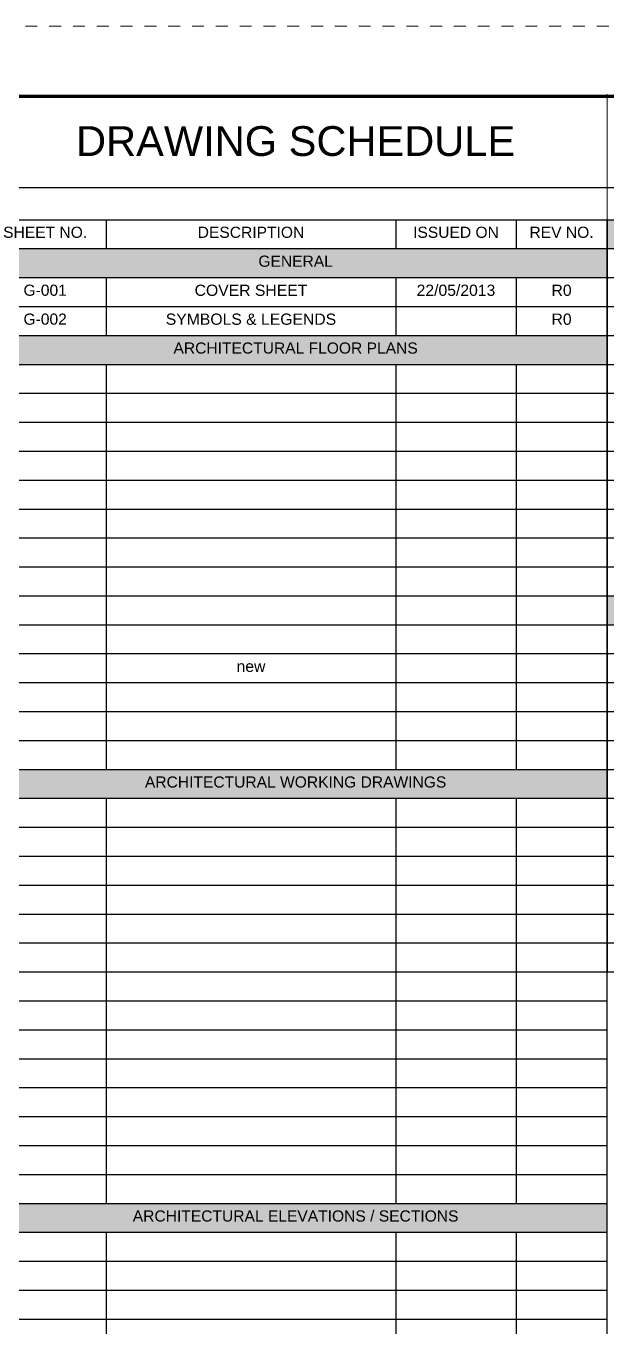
# Paper-space layout 'Symbols A1' of a CAD drawing. Header units: inches. Extents: x 0 to 35.1, y 0 to 23.5.
# Drawn here: x 21.02 to 25.9, y 12.57 to 23.5 of the extents above; entities that cross this region are included whole.
import ezdxf
from ezdxf.enums import TextEntityAlignment as Align

# ---------------------------------------------------------------- set-up
doc = ezdxf.new("R2010")
doc.units = ezdxf.units.IN
doc.linetypes.add('DASHDOT', pattern=[1, 0.5, -0.25, 0, -0.25])
for name, color, linetype, lineweight in [('A-ANNO-SYMB', 152, 'Continuous', 5), ('G-ANNO-TEXT', 3, 'Continuous', 15), ('G-ANNO-TEXT-BOLD', 1, 'Continuous', 15), ('G-ANNO-TTLB', 7, 'Continuous', 50), ('G-PAPR-MEDM', 6, 'Continuous', 30), ('G-PAPR-THCK', 4, 'Continuous', 100)]:
    doc.layers.add(name, color=color, linetype=linetype, lineweight=lineweight)
doc.layers.add('G-ANNO-REFR', color=253, linetype='DASHDOT', lineweight=5, plot=False)
doc.styles.add('LLARGE', font='arial.ttf', dxfattribs={"height": 0.25})
doc.styles.add('NOTES', font='arial.ttf', dxfattribs={"height": 2})
doc.styles.add('SMALL', font='arial.ttf', dxfattribs={"height": 0.09375})
doc.styles.add('SUB-TITLE', font='swisscb.ttf')
doc.styles.add('SUB-TITLE-2', font='swissc.ttf')
doc.styles.add('TITLE', font='swisscb.ttf')

# ---------------------------------------------------------------- blocks, each defined once
blk = doc.blocks.new('*U173')
at = {"layer": 'G-ANNO-REFR'}
blk.add_lwpolyline([(0, 0), (892, 0), (892, 597), (0, 597)], close=True, dxfattribs=at)
at = {"layer": 'G-PAPR-THCK'}
blk.add_lwpolyline([(30, 582), (877, 582), (877, 15), (30, 15)], close=True, dxfattribs=at)
at = {"layer": 'G-ANNO-TEXT'}
for tag, p, height, style in [('GENERAL_NOTES_001', (801.7, 574.93), 2, 'NOTES'), ('GENERAL_NOTES_002', (802, 571.56), 2, 'NOTES'), ('GENERAL_NOTES_003', (802, 568.19), 2, 'NOTES'), ('GENERAL_NOTES_004', (802, 564.82), 2, 'NOTES'), ('GENERAL_NOTES_005', (802, 561.46), 2, 'NOTES'), ('GENERAL_NOTES_006', (802, 558.09), 2, 'NOTES'), ('GENERAL_NOTES_007', (802, 554.75), 2, 'NOTES'), ('GENERAL_NOTES_008', (801.92, 551.38), 2, 'NOTES'), ('GENERAL_NOTES_009', (802, 548.02), 2, 'NOTES'), ('GENERAL_NOTES_010', (802, 544.65), 2, 'NOTES'), ('GENERAL_NOTES_011', (802, 541.28), 2, 'NOTES'), ('GENERAL_NOTES_012', (802, 537.91), 2, 'NOTES'), ('GENERAL_NOTES_013', (802, 534.54), 2, 'NOTES'), ('GENERAL_NOTES_014', (802, 531.17), 2, 'NOTES'), ('GENERAL_NOTES_015', (802, 527.8), 2, 'NOTES'), ('GENERAL_NOTES_016', (802, 524.43), 2, 'NOTES'), ('GENERAL_NOTES_017', (801.88, 521.07), 2, 'NOTES'), ('GENERAL_NOTES_018', (802, 517.7), 2, 'NOTES'), ('GENERAL_NOTES_019', (801.96, 514.33), 2, 'NOTES'), ('GENERAL_NOTES_020', (802, 510.96), 2, 'NOTES'), ('GENERAL_NOTES_021', (801.88, 507.59), 2, 'NOTES'), ('GENERAL_NOTES_022', (802, 504.22), 2, 'NOTES'), ('GENERAL_NOTES_023', (801.89, 500.85), 2, 'NOTES'), ('GENERAL_NOTES_024', (802, 497.49), 2, 'NOTES'), ('GENERAL_NOTES_025', (801.87, 494.12), 2, 'NOTES'), ('GENERAL_NOTES_026', (802, 490.75), 2, 'NOTES'), ('GENERAL_NOTES_027', (802, 487.38), 2, 'NOTES'), ('GENERAL_NOTES_028', (802, 484.01), 2, 'NOTES'), ('GENERAL_NOTES_029', (802, 480.64), 2, 'NOTES'), ('GENERAL_NOTES_030', (801.89, 477.27), 2, 'NOTES'), ('GENERAL_NOTES_031', (802, 473.9), 2, 'NOTES'), ('GENERAL_NOTES_032', (802, 470.53), 2, 'NOTES'), ('GENERAL_NOTES_033', (802, 467.17), 2, 'NOTES'), ('GENERAL_NOTES_034', (801.88, 463.8), 2, 'NOTES'), ('GENERAL_NOTES_035', (802, 460.43), 2, 'NOTES'), ('SHEET_NOTES_001', (801.7, 440.81), 2, 'NOTES'), ('SHEET_NOTES_002', (801.92, 437.44), 2, 'NOTES'), ('SHEET_NOTES_003', (801.88, 434.07), 2, 'NOTES'), ('SHEET_NOTES_004', (801.96, 430.71), 2, 'NOTES'), ('SHEET_NOTES_005', (801.88, 427.34), 2, 'NOTES'), ('SHEET_NOTES_006', (801.89, 423.97), 2, 'NOTES'), ('SHEET_NOTES_007', (801.87, 420.6), 2, 'NOTES'), ('KEY_NOTES_001', (801.7, 324.29), 2, 'NOTES'), ('KEY_NOTES_002', (801.92, 320.92), 2, 'NOTES'), ('STRUCTURAL_CONSULTANT_NAME', (801.89, 168.81), 3, 'SUB-TITLE-2'), ('STRUCTURAL_CONSULTANT_ADDRESS1', (801.89, 164.81), 2, 'SUB-TITLE-2'), ('STRUCTURAL_CONSULTANT_ADDRESS2', (801.89, 161.43), 2, 'SUB-TITLE-2'), ('STRUCTURAL_CONSULTANT_PHONE', (801.89, 158.09), 2, 'SUB-TITLE-2'), ('MEP_CONSULTANT_NAME', (801.89, 147.61), 3, 'SUB-TITLE-2'), ('MEP_CONSULTANT_ADDRESS1', (801.89, 143.59), 2, 'SUB-TITLE-2'), ('MEP_CONSULTANT_ADDRESS2', (801.89, 140.21), 2, 'SUB-TITLE-2'), ('MEP_CONSULTANT_PHONE', (801.89, 136.88), 2, 'SUB-TITLE-2'), ('CLIENTNAME', (801.89, 124.46), 3, 'SUB-TITLE-2'), ('CLIENTADDRESS1', (801.89, 120.39), 2, 'SUB-TITLE-2'), ('CLIENTADDRESS2', (801.89, 117.01), 2, 'SUB-TITLE-2'), ('CLIENTPHONE', (801.89, 113.68), 2, 'SUB-TITLE-2'), ('DRAWING_NO', (820, 71.42), 4, 'SUB-TITLE-2')]:
    blk.add_attdef(tag, p, '', height=height, dxfattribs=dict(at, style=style))
at = {"layer": 'G-ANNO-TEXT', "style": 'SUB-TITLE-2'}
for tag, p in [('REV_NO14', (804.16, 252.81)), ('REV_DATE14', (812.97, 252.81)), ('DRAWN_BY14', (824.4, 252.81)), ('CHECKED_BY14', (837.16, 252.81)), ('REV_NO13', (804.16, 248.81)), ('REV_DATE13', (812.97, 248.81)), ('DRAWN_BY13', (824.4, 248.81)), ('CHECKED_BY13', (837.16, 248.81)), ('REV_NO12', (804.16, 244.81)), ('REV_DATE12', (812.97, 244.81)), ('DRAWN_BY12', (824.4, 244.81)), ('CHECKED_BY12', (837.16, 244.81)), ('REV_NO11', (804.16, 240.81)), ('REV_DATE11', (812.97, 240.81)), ('DRAWN_BY11', (824.4, 240.81)), ('CHECKED_BY11', (837.16, 240.81)), ('REV_NO10', (804.16, 236.81)), ('REV_DATE10', (812.97, 236.81)), ('DRAWN_BY10', (824.4, 236.81)), ('CHECKED_BY10', (837.16, 236.81)), ('REV_NO9', (804.16, 232.81)), ('REV_DATE9', (812.97, 232.81)), ('DRAWN_BY9', (824.4, 232.81)), ('CHECKED_BY9', (837.16, 232.81)), ('REV_NO8', (804.16, 228.81)), ('REV_DATE8', (812.97, 228.81)), ('DRAWN_BY8', (824.4, 228.81)), ('CHECKED_BY8', (837.16, 228.81)), ('REV_NO7', (804.16, 224.81)), ('REV_DATE7', (812.97, 224.81)), ('DRAWN_BY7', (824.4, 224.81)), ('CHECKED_BY7', (837.16, 224.81)), ('REV_NO6', (804.16, 220.81)), ('REV_DATE6', (812.97, 220.81)), ('DRAWN_BY6', (824.4, 220.81)), ('CHECKED_BY6', (837.16, 220.81)), ('REV_NO5', (804.16, 216.81)), ('REV_DATE5', (812.97, 216.81)), ('DRAWN_BY5', (824.4, 216.81)), ('CHECKED_BY5', (837.16, 216.81)), ('REV_NO4', (804.16, 212.81)), ('REV_DATE4', (812.97, 212.81)), ('DRAWN_BY4', (824.4, 212.81)), ('CHECKED_BY4', (837.16, 212.81)), ('REV_NO3', (804.16, 208.81)), ('REV_DATE3', (812.97, 208.81)), ('DRAWN_BY3', (824.4, 208.81)), ('CHECKED_BY3', (837.16, 208.81)), ('REV_NO2', (804.16, 204.81)), ('REV_DATE2', (812.97, 204.81)), ('DRAWN_BY2', (824.4, 204.81)), ('CHECKED_BY2', (837.16, 204.81)), ('REV_NO1', (804.16, 200.81)), ('REV_DATE1', (812.97, 200.81)), ('DRAWN_BY1', (824.4, 200.81)), ('CHECKED_BY1', (837.16, 200.81)), ('REV_NO0', (804.16, 196.81)), ('REV_DATE0', (812.97, 196.81)), ('DRAWN_BY0', (824.4, 196.81)), ('CHECKED_BY0', (837.16, 196.81))]:
    blk.add_attdef(tag, text='', height=1.6, dxfattribs=at).set_placement(p, align=Align.MIDDLE)
for tag, p in [('REV_DESCRIPTION14', (845.14, 252.81)), ('REV_DESCRIPTION13', (845.14, 248.81)), ('REV_DESCRIPTION12', (845.14, 244.81)), ('REV_DESCRIPTION11', (845.14, 240.81)), ('REV_DESCRIPTION10', (845.14, 236.81)), ('REV_DESCRIPTION9', (845.14, 232.81)), ('REV_DESCRIPTION8', (845.14, 228.81)), ('REV_DESCRIPTION7', (845.14, 224.81)), ('REV_DESCRIPTION6', (845.14, 220.81)), ('REV_DESCRIPTION5', (845.14, 216.81)), ('REV_DESCRIPTION4', (845.14, 212.81)), ('REV_DESCRIPTION3', (845.14, 208.81)), ('REV_DESCRIPTION2', (845.14, 204.81)), ('REV_DESCRIPTION1', (845.14, 200.81)), ('REV_DESCRIPTION0', (845.14, 196.81))]:
    blk.add_attdef(tag, text='', height=1.6, dxfattribs=at).set_placement(p, align=Align.MIDDLE_LEFT)
for tag, p in [('PROJECT_NAME1', (820, 110.73)), ('PROJECT_NAME2', (820, 106.73)), ('PROJECT_CODE', (820, 102)), ('RELEASE', (820, 97.57)), ('STAGE', (820, 93.06)), ('DRAWING_TITLE', (820, 88.56))]:
    blk.add_attdef(tag, text='', height=2.4, dxfattribs=at).set_placement(p, align=Align.TOP_LEFT)
at = {"layer": 'G-ANNO-TEXT'}
for tag, height, style, p in [('CURRENT_REV', 4, 'TITLE', (868, 71.42)), ('DRAWN_BY', 2.4, 'SUB-TITLE-2', (810, 62.5)), ('CHECKED_BY', 2.4, 'SUB-TITLE-2', (829, 62.5)), ('SCALE', 2.4, 'SUB-TITLE-2', (849, 62.5)), ('ISSUE_DATE', 2.4, 'SUB-TITLE-2', (868, 62.5))]:
    blk.add_attdef(tag, text='', height=height, dxfattribs=dict(at, style=style)).set_placement(p, align=Align.CENTER)
at = {"layer": 'G-ANNO-TEXT', "style": 'SUB-TITLE'}
blk.add_attdef('FILE_NAME', text='', height=1.6, rotation=90, dxfattribs=at).set_placement((878, 25.93), align=Align.TOP_LEFT)
blk = doc.blocks.new('*T153')
at = {"layer": 'G-PAPR-MEDM', "color": 0, "linetype": 'ByBlock', "lineweight": -2, "transparency": 16777216}
for p, q in [((0, 0), (5.231, 0)), ((0, 0), (0, -0.243)), ((1.024, 0), (1.024, -0.243)), ((3.457, 0), (3.457, -0.243)), ((4.469, 0), (4.469, -0.243)), ((5.231, 0), (5.231, -13.376)), ((0, -0.486), (5.231, -0.486)), ((0, -0.486), (0, -0.973)), ((1.024, -0.486), (1.024, -0.973)), ((3.457, -0.486), (3.457, -0.973)), ((4.469, -0.486), (4.469, -0.973)), ((0, -0.73), (5.231, -0.73)), ((0, -1.216), (5.231, -1.216)), ((0, -1.216), (0, -4.621)), ((1.024, -1.216), (1.024, -4.621)), ((3.457, -1.216), (3.457, -4.621)), ((4.469, -1.216), (4.469, -4.621)), ((0, -1.459), (5.231, -1.459)), ((0, -1.702), (5.231, -1.702)), ((0, -1.946), (5.231, -1.946)), ((0, -2.189), (5.231, -2.189)), ((0, -2.432), (5.231, -2.432)), ((0, -2.675), (5.231, -2.675)), ((0, -2.918), (5.231, -2.918)), ((0, -3.162), (5.231, -3.162)), ((0, -3.405), (5.231, -3.405)), ((0, -3.648), (5.231, -3.648)), ((0, -3.891), (5.231, -3.891)), ((0, -4.134), (5.231, -4.134)), ((0, -4.378), (5.231, -4.378)), ((0, -4.864), (5.231, -4.864)), ((0, -4.864), (0, -8.269)), ((1.024, -4.864), (1.024, -8.269)), ((3.457, -4.864), (3.457, -8.269)), ((4.469, -4.864), (4.469, -8.269)), ((0, -5.107), (5.231, -5.107)), ((0, -5.35), (5.231, -5.35)), ((0, -5.594), (5.231, -5.594)), ((0, -5.837), (5.231, -5.837)), ((0, -6.08), (5.231, -6.08)), ((0, -6.323), (5.231, -6.323)), ((0, -6.566), (5.231, -6.566)), ((0, -6.81), (5.231, -6.81)), ((0, -7.053), (5.231, -7.053)), ((0, -7.296), (5.231, -7.296)), ((0, -7.539), (5.231, -7.539)), ((0, -7.782), (5.231, -7.782)), ((0, -8.026), (5.231, -8.026)), ((0, -8.512), (5.231, -8.512)), ((0, -8.512), (0, -11.187)), ((1.024, -8.512), (1.024, -11.187)), ((3.457, -8.512), (3.457, -11.187)), ((4.469, -8.512), (4.469, -11.187)), ((0, -8.755), (5.231, -8.755)), ((0, -8.998), (5.231, -8.998)), ((0, -9.242), (5.231, -9.242)), ((0, -9.485), (5.231, -9.485)), ((0, -9.728), (5.231, -9.728)), ((0, -9.971), (5.231, -9.971)), ((0, -10.214), (5.231, -10.214)), ((0, -10.458), (5.231, -10.458)), ((0, -10.701), (5.231, -10.701)), ((0, -10.944), (5.231, -10.944)), ((0, -11.43), (5.231, -11.43)), ((0, -11.43), (0, -13.376)), ((1.024, -11.43), (1.024, -13.376)), ((3.457, -11.43), (3.457, -13.376)), ((4.469, -11.43), (4.469, -13.376)), ((0, -11.674), (5.231, -11.674)), ((0, -11.917), (5.231, -11.917)), ((0, -12.16), (5.231, -12.16)), ((0, -12.403), (5.231, -12.403)), ((0, -12.646), (5.231, -12.646)), ((0, -12.89), (5.231, -12.89)), ((0, -13.133), (5.231, -13.133)), ((0, -13.376), (5.231, -13.376))]:
    blk.add_line(p, q, dxfattribs=at)
at = {"layer": 'G-PAPR-MEDM', "color": 7, "linetype": 'ByBlock', "lineweight": -2, "transparency": 16777216}
for p, q in [((0, -0.243), (5.231, -0.243)), ((0, -0.243), (0, -0.486)), ((0, -0.973), (5.231, -0.973)), ((0, -0.973), (0, -1.216)), ((0, -4.621), (5.231, -4.621)), ((0, -4.621), (0, -4.864)), ((0, -8.269), (5.231, -8.269)), ((0, -8.269), (0, -8.512)), ((0, -11.187), (5.231, -11.187)), ((0, -11.187), (0, -11.43))]:
    blk.add_line(p, q, dxfattribs=at)
at = {"layer": 'G-PAPR-MEDM', "color": 9, "transparency": 16777216}
for points in [[(0, -0.243), (0, -0.486), (5.231, -0.243), (5.231, -0.486)], [(0, -0.973), (0, -1.216), (5.231, -0.973), (5.231, -1.216)], [(0, -4.621), (0, -4.864), (5.231, -4.621), (5.231, -4.864)], [(0, -8.269), (0, -8.512), (5.231, -8.269), (5.231, -8.512)], [(0, -11.187), (0, -11.43), (5.231, -11.187), (5.231, -11.43)]]:
    blk.add_solid(points, dxfattribs=at)
at = {"layer": 'G-PAPR-MEDM', "color": 7, "transparency": 16777216, "attachment_point": 2, "style": 'SMALL'}
for s, insert, char_height, width in [('{\\fArial|b0|i0|c0;SHEET NO.', (0.512, -0.059), 0.09375, 0.90608), ('{\\fArial|b0|i0|c0;DESCRIPTION', (2.241, -0.059), 0.09375, 2.3148), ('{\\fArial|b0|i0|c0;ISSUED ON', (3.963, -0.059), 0.09375, 0.89362), ('{\\fArial|b0|i0|c0;REV NO.', (4.85, -0.059), 0.09375, 0.64409), ('{\\fArial|b0|i0|c0;GENERAL', (2.616, -0.302), 0.09375, 5.1132), ('{\\fArial|b0|i0|c0;G-001', (0.512, -0.546), 0.09375, 0.90608), ('{\\fArial|b0|i0|c0;COVER SHEET', (2.241, -0.546), 0.09456, 2.3148), ('{\\fArial|b0|i0|c0;22/05/2013', (3.963, -0.546), 0.09456, 0.89362), ('{\\fArial|b0|i0|c0;R0', (4.85, -0.546), 0.09456, 0.64409), ('{\\fArial|b0|i0|c0;G-002', (0.512, -0.789), 0.09375, 0.90608), ('{\\fArial|b0|i0|c0;SYMBOLS & LEGENDS', (2.241, -0.789), 0.09456, 2.3148), ('{\\fArial|b0|i0|c0;', (3.963, -0.789), 0.09456, 0.89362), ('{\\fArial|b0|i0|c0;R0', (4.85, -0.789), 0.09456, 0.64409), ('{\\fArial|b0|i0|c0;ARCHITECTURAL FLOOR PLANS', (2.616, -1.032), 0.09375, 5.1132), ('{\\fArial|b0|i0|c0;', (0.512, -1.275), 0.09375, 0.90608), ('{\\fArial|b0|i0|c0;', (2.241, -1.275), 0.09456, 2.3148), ('{\\fArial|b0|i0|c0;', (3.963, -1.275), 0.09456, 0.89362), ('{\\fArial|b0|i0|c0;', (4.85, -1.275), 0.09456, 0.64409), ('{\\fArial|b0|i0|c0;', (0.512, -1.518), 0.09375, 0.90608), ('{\\fArial|b0|i0|c0;', (2.241, -1.518), 0.09456, 2.3148), ('{\\fArial|b0|i0|c0;', (3.963, -1.518), 0.09456, 0.89362), ('{\\fArial|b0|i0|c0;', (4.85, -1.518), 0.09456, 0.64409), ('{\\fArial|b0|i0|c0;', (0.512, -1.762), 0.09375, 0.90608), ('{\\fArial|b0|i0|c0;', (2.241, -1.762), 0.09456, 2.3148), ('{\\fArial|b0|i0|c0;', (3.963, -1.762), 0.09456, 0.89362), ('{\\fArial|b0|i0|c0;', (4.85, -1.762), 0.09456, 0.64409), ('{\\fArial|b0|i0|c0;', (0.512, -2.005), 0.09375, 0.90608), ('{\\fArial|b0|i0|c0;', (2.241, -2.005), 0.09456, 2.3148), ('{\\fArial|b0|i0|c0;', (3.963, -2.005), 0.09456, 0.89362), ('{\\fArial|b0|i0|c0;', (4.85, -2.005), 0.09456, 0.64409), ('{\\fArial|b0|i0|c0;', (0.512, -2.248), 0.09375, 0.90608), ('{\\fArial|b0|i0|c0;', (2.241, -2.248), 0.09456, 2.3148), ('{\\fArial|b0|i0|c0;', (3.963, -2.248), 0.09456, 0.89362), ('{\\fArial|b0|i0|c0;', (4.85, -2.248), 0.09456, 0.64409), ('{\\fArial|b0|i0|c0;', (0.512, -2.491), 0.09375, 0.90608), ('{\\fArial|b0|i0|c0;', (2.241, -2.491), 0.09456, 2.3148), ('{\\fArial|b0|i0|c0;', (3.963, -2.491), 0.09456, 0.89362), ('{\\fArial|b0|i0|c0;', (4.85, -2.491), 0.09456, 0.64409), ('{\\fArial|b0|i0|c0;', (0.512, -2.734), 0.09375, 0.90608), ('{\\fArial|b0|i0|c0;', (2.241, -2.734), 0.09456, 2.3148), ('{\\fArial|b0|i0|c0;', (3.963, -2.734), 0.09456, 0.89362), ('{\\fArial|b0|i0|c0;', (4.85, -2.734), 0.09456, 0.64409), ('{\\fArial|b0|i0|c0;', (0.512, -2.978), 0.09375, 0.90608), ('{\\fArial|b0|i0|c0;', (2.241, -2.978), 0.09456, 2.3148), ('{\\fArial|b0|i0|c0;', (3.963, -2.978), 0.09456, 0.89362), ('{\\fArial|b0|i0|c0;', (4.85, -2.978), 0.09456, 0.64409), ('{\\fArial|b0|i0|c0;', (0.512, -3.221), 0.09375, 0.90608), ('{\\fArial|b0|i0|c0;', (2.241, -3.221), 0.09456, 2.3148), ('{\\fArial|b0|i0|c0;', (3.963, -3.221), 0.09456, 0.89362), ('{\\fArial|b0|i0|c0;', (4.85, -3.221), 0.09456, 0.64409), ('{\\fArial|b0|i0|c0;', (0.512, -3.464), 0.09375, 0.90608), ('{\\fArial|b0|i0|c0;', (2.241, -3.464), 0.09456, 2.3148), ('{\\fArial|b0|i0|c0;', (3.963, -3.464), 0.09456, 0.89362), ('{\\fArial|b0|i0|c0;', (4.85, -3.464), 0.09456, 0.64409), ('{\\fArial|b0|i0|c0;', (0.512, -3.707), 0.09375, 0.90608), ('{\\fArial|b0|i0|c0;', (3.963, -3.707), 0.09456, 0.89362), ('{\\fArial|b0|i0|c0;', (4.85, -3.707), 0.09456, 0.64409), ('{\\fArial|b0|i0|c0;new', (2.241, -3.707), 0.09456, 2.3148), ('{\\fArial|b0|i0|c0;', (0.512, -3.95), 0.09375, 0.90608), ('{\\fArial|b0|i0|c0;', (2.241, -3.95), 0.09456, 2.3148), ('{\\fArial|b0|i0|c0;', (3.963, -3.95), 0.09456, 0.89362), ('{\\fArial|b0|i0|c0;', (4.85, -3.95), 0.09456, 0.64409), ('{\\fArial|b0|i0|c0;', (0.512, -4.194), 0.09375, 0.90608), ('{\\fArial|b0|i0|c0;', (2.241, -4.194), 0.09456, 2.3148), ('{\\fArial|b0|i0|c0;', (3.963, -4.194), 0.09456, 0.89362), ('{\\fArial|b0|i0|c0;', (4.85, -4.194), 0.09456, 0.64409), ('{\\fArial|b0|i0|c0;', (0.512, -4.437), 0.09375, 0.90608), ('{\\fArial|b0|i0|c0;', (2.241, -4.437), 0.09375, 2.3148), ('{\\fArial|b0|i0|c0;', (3.963, -4.437), 0.09375, 0.89362), ('{\\fArial|b0|i0|c0;', (4.85, -4.437), 0.09375, 0.64409), ('{\\fArial|b0|i0|c0;ARCHITECTURAL WORKING DRAWINGS', (2.616, -4.68), 0.09375, 5.1132), ('{\\fArial|b0|i0|c0;', (0.512, -4.923), 0.09375, 0.90608), ('{\\fArial|b0|i0|c0;', (2.241, -4.923), 0.09456, 2.3148), ('{\\fArial|b0|i0|c0;', (3.963, -4.923), 0.09456, 0.89362), ('{\\fArial|b0|i0|c0;', (4.85, -4.923), 0.09456, 0.64409), ('{\\fArial|b0|i0|c0;', (0.512, -5.166), 0.09375, 0.90608), ('{\\fArial|b0|i0|c0;', (2.241, -5.166), 0.09456, 2.3148), ('{\\fArial|b0|i0|c0;', (3.963, -5.166), 0.09456, 0.89362), ('{\\fArial|b0|i0|c0;', (4.85, -5.166), 0.09456, 0.64409), ('{\\fArial|b0|i0|c0;', (0.512, -5.41), 0.09375, 0.90608), ('{\\fArial|b0|i0|c0;', (2.241, -5.41), 0.09456, 2.3148), ('{\\fArial|b0|i0|c0;', (3.963, -5.41), 0.09456, 0.89362), ('{\\fArial|b0|i0|c0;', (4.85, -5.41), 0.09456, 0.64409), ('{\\fArial|b0|i0|c0;', (0.512, -5.653), 0.09375, 0.90608), ('{\\fArial|b0|i0|c0;', (2.241, -5.653), 0.09456, 2.3148), ('{\\fArial|b0|i0|c0;', (3.963, -5.653), 0.09456, 0.89362), ('{\\fArial|b0|i0|c0;', (4.85, -5.653), 0.09456, 0.64409), ('{\\fArial|b0|i0|c0;', (0.512, -5.896), 0.09375, 0.90608), ('{\\fArial|b0|i0|c0;', (2.241, -5.896), 0.09456, 2.3148), ('{\\fArial|b0|i0|c0;', (3.963, -5.896), 0.09456, 0.89362), ('{\\fArial|b0|i0|c0;', (4.85, -5.896), 0.09456, 0.64409), ('{\\fArial|b0|i0|c0;', (0.512, -6.139), 0.09375, 0.90608), ('{\\fArial|b0|i0|c0;', (2.241, -6.139), 0.09456, 2.3148), ('{\\fArial|b0|i0|c0;', (3.963, -6.139), 0.09456, 0.89362), ('{\\fArial|b0|i0|c0;', (4.85, -6.139), 0.09456, 0.64409), ('{\\fArial|b0|i0|c0;', (0.512, -6.382), 0.09375, 0.90608), ('{\\fArial|b0|i0|c0;', (2.241, -6.382), 0.09456, 2.3148), ('{\\fArial|b0|i0|c0;', (3.963, -6.382), 0.09456, 0.89362), ('{\\fArial|b0|i0|c0;', (4.85, -6.382), 0.09456, 0.64409), ('{\\fArial|b0|i0|c0;', (0.512, -6.626), 0.09375, 0.90608), ('{\\fArial|b0|i0|c0;', (2.241, -6.626), 0.09456, 2.3148), ('{\\fArial|b0|i0|c0;', (3.963, -6.626), 0.09456, 0.89362), ('{\\fArial|b0|i0|c0;', (4.85, -6.626), 0.09456, 0.64409), ('{\\fArial|b0|i0|c0;', (0.512, -6.869), 0.09375, 0.90608), ('{\\fArial|b0|i0|c0;', (2.241, -6.869), 0.09456, 2.3148), ('{\\fArial|b0|i0|c0;', (3.963, -6.869), 0.09456, 0.89362), ('{\\fArial|b0|i0|c0;', (4.85, -6.869), 0.09456, 0.64409), ('{\\fArial|b0|i0|c0;', (0.512, -7.112), 0.09375, 0.90608), ('{\\fArial|b0|i0|c0;', (2.241, -7.112), 0.09456, 2.3148), ('{\\fArial|b0|i0|c0;', (3.963, -7.112), 0.09456, 0.89362), ('{\\fArial|b0|i0|c0;', (4.85, -7.112), 0.09456, 0.64409), ('{\\fArial|b0|i0|c0;', (0.512, -7.355), 0.09375, 0.90608), ('{\\fArial|b0|i0|c0;', (2.241, -7.355), 0.09456, 2.3148), ('{\\fArial|b0|i0|c0;', (3.963, -7.355), 0.09456, 0.89362), ('{\\fArial|b0|i0|c0;', (4.85, -7.355), 0.09456, 0.64409), ('{\\fArial|b0|i0|c0;', (0.512, -7.598), 0.09375, 0.90608), ('{\\fArial|b0|i0|c0;', (2.241, -7.598), 0.09456, 2.3148), ('{\\fArial|b0|i0|c0;', (3.963, -7.598), 0.09456, 0.89362), ('{\\fArial|b0|i0|c0;', (4.85, -7.598), 0.09456, 0.64409), ('{\\fArial|b0|i0|c0;', (0.512, -7.842), 0.09375, 0.90608), ('{\\fArial|b0|i0|c0;', (2.241, -7.842), 0.09456, 2.3148), ('{\\fArial|b0|i0|c0;', (3.963, -7.842), 0.09456, 0.89362), ('{\\fArial|b0|i0|c0;', (4.85, -7.842), 0.09456, 0.64409), ('{\\fArial|b0|i0|c0;', (0.512, -8.085), 0.09375, 0.90608), ('{\\fArial|b0|i0|c0;', (2.241, -8.085), 0.09375, 2.3148), ('{\\fArial|b0|i0|c0;', (3.963, -8.085), 0.09375, 0.89362), ('{\\fArial|b0|i0|c0;', (4.85, -8.085), 0.09375, 0.64409), ('{\\fArial|b0|i0|c0;ARCHITECTURAL ELEVATIONS / SECTIONS', (2.616, -8.328), 0.09375, 5.1132), ('{\\fArial|b0|i0|c0;', (0.512, -8.571), 0.09375, 0.90608), ('{\\fArial|b0|i0|c0;', (2.241, -8.571), 0.09456, 2.3148), ('{\\fArial|b0|i0|c0;', (3.963, -8.571), 0.09456, 0.89362), ('{\\fArial|b0|i0|c0;', (4.85, -8.571), 0.09456, 0.64409), ('{\\fArial|b0|i0|c0;', (0.512, -8.814), 0.09375, 0.90608), ('{\\fArial|b0|i0|c0;', (2.241, -8.814), 0.09456, 2.3148), ('{\\fArial|b0|i0|c0;', (3.963, -8.814), 0.09456, 0.89362), ('{\\fArial|b0|i0|c0;', (4.85, -8.814), 0.09456, 0.64409), ('{\\fArial|b0|i0|c0;', (0.512, -9.058), 0.09375, 0.90608), ('{\\fArial|b0|i0|c0;', (2.241, -9.058), 0.09456, 2.3148), ('{\\fArial|b0|i0|c0;', (3.963, -9.058), 0.09456, 0.89362), ('{\\fArial|b0|i0|c0;', (4.85, -9.058), 0.09456, 0.64409), ('{\\fArial|b0|i0|c0;', (0.512, -9.301), 0.09375, 0.90608), ('{\\fArial|b0|i0|c0;', (2.241, -9.301), 0.09456, 2.3148), ('{\\fArial|b0|i0|c0;', (3.963, -9.301), 0.09456, 0.89362), ('{\\fArial|b0|i0|c0;', (4.85, -9.301), 0.09456, 0.64409), ('{\\fArial|b0|i0|c0;', (0.512, -9.544), 0.09375, 0.90608), ('{\\fArial|b0|i0|c0;', (2.241, -9.544), 0.09456, 2.3148), ('{\\fArial|b0|i0|c0;', (3.963, -9.544), 0.09456, 0.89362), ('{\\fArial|b0|i0|c0;', (4.85, -9.544), 0.09456, 0.64409), ('{\\fArial|b0|i0|c0;', (0.512, -9.787), 0.09375, 0.90608), ('{\\fArial|b0|i0|c0;', (2.241, -9.787), 0.09456, 2.3148), ('{\\fArial|b0|i0|c0;', (3.963, -9.787), 0.09456, 0.89362), ('{\\fArial|b0|i0|c0;', (4.85, -9.787), 0.09456, 0.64409), ('{\\fArial|b0|i0|c0;', (0.512, -10.03), 0.09375, 0.90608), ('{\\fArial|b0|i0|c0;', (2.241, -10.03), 0.09456, 2.3148), ('{\\fArial|b0|i0|c0;', (3.963, -10.03), 0.09456, 0.89362), ('{\\fArial|b0|i0|c0;', (4.85, -10.03), 0.09456, 0.64409), ('{\\fArial|b0|i0|c0;', (0.512, -10.274), 0.09375, 0.90608), ('{\\fArial|b0|i0|c0;', (2.241, -10.274), 0.09456, 2.3148), ('{\\fArial|b0|i0|c0;', (3.963, -10.274), 0.09456, 0.89362), ('{\\fArial|b0|i0|c0;', (4.85, -10.274), 0.09456, 0.64409), ('{\\fArial|b0|i0|c0;', (0.512, -10.517), 0.09375, 0.90608), ('{\\fArial|b0|i0|c0;', (2.241, -10.517), 0.09456, 2.3148), ('{\\fArial|b0|i0|c0;', (3.963, -10.517), 0.09456, 0.89362), ('{\\fArial|b0|i0|c0;', (4.85, -10.517), 0.09456, 0.64409), ('{\\fArial|b0|i0|c0;', (0.512, -10.76), 0.09375, 0.90608), ('{\\fArial|b0|i0|c0;', (2.241, -10.76), 0.09456, 2.3148), ('{\\fArial|b0|i0|c0;', (3.963, -10.76), 0.09456, 0.89362), ('{\\fArial|b0|i0|c0;', (4.85, -10.76), 0.09456, 0.64409), ('{\\fArial|b0|i0|c0;', (0.512, -11.003), 0.09375, 0.90608), ('{\\fArial|b0|i0|c0;', (2.241, -11.003), 0.09375, 2.3148), ('{\\fArial|b0|i0|c0;', (3.963, -11.003), 0.09375, 0.89362), ('{\\fArial|b0|i0|c0;', (4.85, -11.003), 0.09375, 0.64409), ('{\\fArial|b0|i0|c0;ARCHITECTURAL DETAILS', (2.616, -11.246), 0.09375, 5.1132), ('{\\fArial|b0|i0|c0;', (0.512, -11.49), 0.09375, 0.90608), ('{\\fArial|b0|i0|c0;', (2.241, -11.49), 0.09456, 2.3148), ('{\\fArial|b0|i0|c0;', (3.963, -11.49), 0.09456, 0.89362), ('{\\fArial|b0|i0|c0;', (4.85, -11.49), 0.09456, 0.64409), ('{\\fArial|b0|i0|c0;', (0.512, -11.733), 0.09375, 0.90608), ('{\\fArial|b0|i0|c0;', (2.241, -11.733), 0.09456, 2.3148), ('{\\fArial|b0|i0|c0;', (3.963, -11.733), 0.09456, 0.89362), ('{\\fArial|b0|i0|c0;', (4.85, -11.733), 0.09456, 0.64409), ('{\\fArial|b0|i0|c0;', (0.512, -11.976), 0.09375, 0.90608), ('{\\fArial|b0|i0|c0;', (2.241, -11.976), 0.09456, 2.3148), ('{\\fArial|b0|i0|c0;', (3.963, -11.976), 0.09456, 0.89362), ('{\\fArial|b0|i0|c0;', (4.85, -11.976), 0.09456, 0.64409), ('{\\fArial|b0|i0|c0;', (0.512, -12.219), 0.09375, 0.90608), ('{\\fArial|b0|i0|c0;', (2.241, -12.219), 0.09456, 2.3148), ('{\\fArial|b0|i0|c0;', (3.963, -12.219), 0.09456, 0.89362), ('{\\fArial|b0|i0|c0;', (4.85, -12.219), 0.09456, 0.64409), ('{\\fArial|b0|i0|c0;', (0.512, -12.462), 0.09375, 0.90608), ('{\\fArial|b0|i0|c0;', (2.241, -12.462), 0.09456, 2.3148), ('{\\fArial|b0|i0|c0;', (3.963, -12.462), 0.09456, 0.89362), ('{\\fArial|b0|i0|c0;', (4.85, -12.462), 0.09456, 0.64409), ('{\\fArial|b0|i0|c0;', (0.512, -12.706), 0.09375, 0.90608), ('{\\fArial|b0|i0|c0;', (2.241, -12.706), 0.09456, 2.3148), ('{\\fArial|b0|i0|c0;', (3.963, -12.706), 0.09456, 0.89362), ('{\\fArial|b0|i0|c0;', (4.85, -12.706), 0.09456, 0.64409), ('{\\fArial|b0|i0|c0;', (0.512, -12.949), 0.09375, 0.90608), ('{\\fArial|b0|i0|c0;', (2.241, -12.949), 0.09456, 2.3148), ('{\\fArial|b0|i0|c0;', (3.963, -12.949), 0.09456, 0.89362), ('{\\fArial|b0|i0|c0;', (4.85, -12.949), 0.09456, 0.64409), ('{\\fArial|b0|i0|c0;', (0.512, -13.192), 0.09375, 0.90608), ('{\\fArial|b0|i0|c0;', (2.241, -13.192), 0.09456, 2.3148), ('{\\fArial|b0|i0|c0;', (3.963, -13.192), 0.09456, 0.89362), ('{\\fArial|b0|i0|c0;', (4.85, -13.192), 0.09456, 0.64409)]:
    blk.add_mtext(s, dxfattribs=dict(at, insert=insert, char_height=char_height, width=width))
blk = doc.blocks.new('*T154')
at = {"layer": 'G-PAPR-MEDM', "color": 7, "linetype": 'ByBlock', "lineweight": -2, "transparency": 16777216}
for p, q in [((0, 0), (5.656, 0)), ((0, 0), (0, -0.243)), ((0, -3.162), (5.656, -3.162)), ((0, -3.162), (0, -3.405))]:
    blk.add_line(p, q, dxfattribs=at)
at = {"layer": 'G-PAPR-MEDM', "linetype": 'ByBlock', "lineweight": -2, "transparency": 16777216}
blk.add_line((5.656, 0), (5.656, -0.243), dxfattribs=at)
at = {"layer": 'G-PAPR-MEDM', "color": 0, "linetype": 'ByBlock', "lineweight": -2, "transparency": 16777216}
for p, q in [((0, -0.243), (5.656, -0.243)), ((0, -0.243), (0, -3.162)), ((0.86, -0.243), (0.86, -3.162)), ((2.264, -0.243), (2.264, -3.162)), ((3.098, -0.243), (3.098, -3.162)), ((5.656, -0.243), (5.656, -6.323)), ((0, -0.486), (5.656, -0.486)), ((1.569, -0.486), (1.569, -3.162)), ((0, -0.73), (5.656, -0.73)), ((0, -0.973), (5.656, -0.973)), ((0, -1.216), (5.656, -1.216)), ((0, -1.459), (5.656, -1.459)), ((0, -1.702), (5.656, -1.702)), ((0, -1.946), (5.656, -1.946)), ((0, -2.189), (5.656, -2.189)), ((0, -2.432), (5.656, -2.432)), ((0, -2.675), (5.656, -2.675)), ((0, -2.918), (5.656, -2.918)), ((0, -3.405), (5.656, -3.405)), ((0, -3.405), (0, -6.323)), ((0.86, -3.405), (0.86, -6.323)), ((2.264, -3.405), (2.264, -6.323)), ((3.098, -3.405), (3.098, -6.323)), ((0, -3.648), (5.656, -3.648)), ((1.569, -3.648), (1.569, -6.323)), ((0, -3.891), (5.656, -3.891)), ((0, -4.134), (5.656, -4.134)), ((0, -4.378), (5.656, -4.378)), ((0, -4.621), (5.656, -4.621)), ((0, -4.864), (5.656, -4.864)), ((0, -5.107), (5.656, -5.107)), ((0, -5.35), (5.656, -5.35)), ((0, -5.594), (5.656, -5.594)), ((0, -5.837), (5.656, -5.837)), ((0, -6.08), (5.656, -6.08)), ((0, -6.323), (5.656, -6.323))]:
    blk.add_line(p, q, dxfattribs=at)
at = {"layer": 'G-PAPR-MEDM', "color": 9, "transparency": 16777216}
for points in [[(0, 0), (0, -0.243), (5.656, 0), (5.656, -0.243)], [(0, -3.162), (0, -3.405), (5.656, -3.162), (5.656, -3.405)]]:
    blk.add_solid(points, dxfattribs=at)
at = {"layer": 'G-PAPR-MEDM', "color": 7, "transparency": 16777216, "attachment_point": 2, "style": 'SMALL'}
for s, insert, char_height, width in [('{\\fArial|b0|i0|c0;DOORS', (2.828, -0.059), 0.09375, 5.53767), ('{\\fArial|b0|i0|c0;ID', (0.43, -0.302), 0.09375, 0.742), ('{\\fArial|b0|i0|c0;SIZE (mm)', (1.562, -0.302), 0.09375, 1.28583), ('{\\fArial|b0|i0|c0;MATERIAL', (2.681, -0.302), 0.09375, 0.71586), ('{\\fArial|b0|i0|c0;TYPE', (4.377, -0.302), 0.09375, 2.43939), ('{\\fArial|b0|i0|c0;', (0.43, -0.546), 0.09375, 0.742), ('{\\fArial|b0|i0|c0;WIDTH', (1.215, -0.546), 0.09375, 0.59076), ('{\\fArial|b0|i0|c0;HEIGHT', (1.917, -0.546), 0.09375, 0.57686), ('{\\fArial|b0|i0|c0;', (2.681, -0.546), 0.09375, 0.71586), ('{\\fArial|b0|i0|c0;', (4.377, -0.546), 0.09375, 2.43939), ('{\\fArial|b0|i0|c0;', (0.43, -0.789), 0.09375, 0.742), ('{\\fArial|b0|i0|c0;', (1.215, -0.789), 0.09375, 0.59076), ('{\\fArial|b0|i0|c0;', (1.917, -0.789), 0.09375, 0.57686), ('{\\fArial|b0|i0|c0;', (2.681, -0.789), 0.09375, 0.71586), ('{\\fArial|b0|i0|c0;', (4.377, -0.789), 0.09375, 2.43939), ('{\\fArial|b0|i0|c0;', (0.43, -1.032), 0.09375, 0.742), ('{\\fArial|b0|i0|c0;', (1.215, -1.032), 0.09456, 0.59076), ('{\\fArial|b0|i0|c0;', (1.917, -1.032), 0.09456, 0.57686), ('{\\fArial|b0|i0|c0;', (2.681, -1.032), 0.09456, 0.71586), ('{\\fArial|b0|i0|c0;', (4.377, -1.032), 0.09456, 2.43939), ('{\\fArial|b0|i0|c0;', (0.43, -1.275), 0.09375, 0.742), ('{\\fArial|b0|i0|c0;', (1.215, -1.275), 0.09456, 0.59076), ('{\\fArial|b0|i0|c0;', (1.917, -1.275), 0.09456, 0.57686), ('{\\fArial|b0|i0|c0;', (2.681, -1.275), 0.09456, 0.71586), ('{\\fArial|b0|i0|c0;', (4.377, -1.275), 0.09456, 2.43939), ('{\\fArial|b0|i0|c0;', (0.43, -1.518), 0.09375, 0.742), ('{\\fArial|b0|i0|c0;', (1.215, -1.518), 0.09456, 0.59076), ('{\\fArial|b0|i0|c0;', (1.917, -1.518), 0.09456, 0.57686), ('{\\fArial|b0|i0|c0;', (2.681, -1.518), 0.09456, 0.71586), ('{\\fArial|b0|i0|c0;', (4.377, -1.518), 0.09456, 2.43939), ('{\\fArial|b0|i0|c0;', (0.43, -1.762), 0.09375, 0.742), ('{\\fArial|b0|i0|c0;', (1.215, -1.762), 0.09456, 0.59076), ('{\\fArial|b0|i0|c0;', (1.917, -1.762), 0.09456, 0.57686), ('{\\fArial|b0|i0|c0;', (2.681, -1.762), 0.09456, 0.71586), ('{\\fArial|b0|i0|c0;', (4.377, -1.762), 0.09456, 2.43939), ('{\\fArial|b0|i0|c0;', (0.43, -2.005), 0.09375, 0.742), ('{\\fArial|b0|i0|c0;', (1.215, -2.005), 0.09456, 0.59076), ('{\\fArial|b0|i0|c0;', (1.917, -2.005), 0.09456, 0.57686), ('{\\fArial|b0|i0|c0;', (2.681, -2.005), 0.09456, 0.71586), ('{\\fArial|b0|i0|c0;', (4.377, -2.005), 0.09456, 2.43939), ('{\\fArial|b0|i0|c0;', (0.43, -2.248), 0.09375, 0.742), ('{\\fArial|b0|i0|c0;', (1.215, -2.248), 0.09456, 0.59076), ('{\\fArial|b0|i0|c0;', (1.917, -2.248), 0.09456, 0.57686), ('{\\fArial|b0|i0|c0;', (2.681, -2.248), 0.09456, 0.71586), ('{\\fArial|b0|i0|c0;', (4.377, -2.248), 0.09456, 2.43939), ('{\\fArial|b0|i0|c0;', (0.43, -2.491), 0.09375, 0.742), ('{\\fArial|b0|i0|c0;', (1.215, -2.491), 0.09456, 0.59076), ('{\\fArial|b0|i0|c0;', (1.917, -2.491), 0.09456, 0.57686), ('{\\fArial|b0|i0|c0;', (2.681, -2.491), 0.09456, 0.71586), ('{\\fArial|b0|i0|c0;', (4.377, -2.491), 0.09456, 2.43939), ('{\\fArial|b0|i0|c0;', (0.43, -2.734), 0.09375, 0.742), ('{\\fArial|b0|i0|c0;', (1.215, -2.734), 0.09456, 0.59076), ('{\\fArial|b0|i0|c0;', (1.917, -2.734), 0.09456, 0.57686), ('{\\fArial|b0|i0|c0;', (2.681, -2.734), 0.09456, 0.71586), ('{\\fArial|b0|i0|c0;', (4.377, -2.734), 0.09456, 2.43939), ('{\\fArial|b0|i0|c0;', (0.43, -2.978), 0.09375, 0.742), ('{\\fArial|b0|i0|c0;', (1.215, -2.978), 0.09456, 0.59076), ('{\\fArial|b0|i0|c0;', (1.917, -2.978), 0.09456, 0.57686), ('{\\fArial|b0|i0|c0;', (2.681, -2.978), 0.09456, 0.71586), ('{\\fArial|b0|i0|c0;', (4.377, -2.978), 0.09456, 2.43939), ('{\\fArial|b0|i0|c0;WINDOWS', (2.828, -3.221), 0.09375, 5.53767), ('{\\fArial|b0|i0|c0;ID', (0.43, -3.464), 0.09375, 0.742), ('{\\fArial|b0|i0|c0;SIZE (mm)', (1.562, -3.464), 0.09456, 1.28583), ('{\\fArial|b0|i0|c0;MATERIAL', (2.681, -3.464), 0.09456, 0.71586), ('{\\fArial|b0|i0|c0;TYPE', (4.377, -3.464), 0.09456, 2.43939), ('{\\fArial|b0|i0|c0;', (0.43, -3.707), 0.09375, 0.742), ('{\\fArial|b0|i0|c0;WIDTH', (1.215, -3.707), 0.09456, 0.59076), ('{\\fArial|b0|i0|c0;HEIGHT', (1.917, -3.707), 0.09456, 0.57686), ('{\\fArial|b0|i0|c0;', (2.681, -3.707), 0.09456, 0.71586), ('{\\fArial|b0|i0|c0;', (4.377, -3.707), 0.09456, 2.43939), ('{\\fArial|b0|i0|c0;', (0.43, -3.95), 0.09375, 0.742), ('{\\fArial|b0|i0|c0;', (1.215, -3.95), 0.09456, 0.59076), ('{\\fArial|b0|i0|c0;', (1.917, -3.95), 0.09375, 0.57686), ('{\\fArial|b0|i0|c0;', (2.681, -3.95), 0.09456, 0.71586), ('{\\fArial|b0|i0|c0;', (4.377, -3.95), 0.09456, 2.43939), ('{\\fArial|b0|i0|c0;', (0.43, -4.194), 0.09375, 0.742), ('{\\fArial|b0|i0|c0;', (1.215, -4.194), 0.09375, 0.59076), ('{\\fArial|b0|i0|c0;', (1.917, -4.194), 0.09375, 0.57686), ('{\\fArial|b0|i0|c0;', (2.681, -4.194), 0.09375, 0.71586), ('{\\fArial|b0|i0|c0;', (4.377, -4.194), 0.09375, 2.43939), ('{\\fArial|b0|i0|c0;', (0.43, -4.437), 0.09375, 0.742), ('{\\fArial|b0|i0|c0;', (1.215, -4.437), 0.09375, 0.59076), ('{\\fArial|b0|i0|c0;', (1.917, -4.437), 0.09375, 0.57686), ('{\\fArial|b0|i0|c0;', (2.681, -4.437), 0.09375, 0.71586), ('{\\fArial|b0|i0|c0;', (4.377, -4.437), 0.09375, 2.43939), ('{\\fArial|b0|i0|c0;', (0.43, -4.68), 0.09375, 0.742), ('{\\fArial|b0|i0|c0;', (1.215, -4.68), 0.09375, 0.59076), ('{\\fArial|b0|i0|c0;', (1.917, -4.68), 0.09375, 0.57686), ('{\\fArial|b0|i0|c0;', (2.681, -4.68), 0.09375, 0.71586), ('{\\fArial|b0|i0|c0;', (4.377, -4.68), 0.09375, 2.43939), ('{\\fArial|b0|i0|c0;', (0.43, -4.923), 0.09375, 0.742), ('{\\fArial|b0|i0|c0;', (1.215, -4.923), 0.09375, 0.59076), ('{\\fArial|b0|i0|c0;', (1.917, -4.923), 0.09375, 0.57686), ('{\\fArial|b0|i0|c0;', (2.681, -4.923), 0.09375, 0.71586), ('{\\fArial|b0|i0|c0;', (4.377, -4.923), 0.09375, 2.43939), ('{\\fArial|b0|i0|c0;', (0.43, -5.166), 0.09375, 0.742), ('{\\fArial|b0|i0|c0;', (1.215, -5.166), 0.09456, 0.59076), ('{\\fArial|b0|i0|c0;', (1.917, -5.166), 0.09456, 0.57686), ('{\\fArial|b0|i0|c0;', (2.681, -5.166), 0.09456, 0.71586), ('{\\fArial|b0|i0|c0;', (4.377, -5.166), 0.09456, 2.43939), ('{\\fArial|b0|i0|c0;', (0.43, -5.41), 0.09375, 0.742), ('{\\fArial|b0|i0|c0;', (1.215, -5.41), 0.09456, 0.59076), ('{\\fArial|b0|i0|c0;', (1.917, -5.41), 0.09456, 0.57686), ('{\\fArial|b0|i0|c0;', (2.681, -5.41), 0.09456, 0.71586), ('{\\fArial|b0|i0|c0;', (4.377, -5.41), 0.09456, 2.43939), ('{\\fArial|b0|i0|c0;', (0.43, -5.653), 0.09375, 0.742), ('{\\fArial|b0|i0|c0;', (1.215, -5.653), 0.09456, 0.59076), ('{\\fArial|b0|i0|c0;', (1.917, -5.653), 0.09456, 0.57686), ('{\\fArial|b0|i0|c0;', (2.681, -5.653), 0.09456, 0.71586), ('{\\fArial|b0|i0|c0;', (4.377, -5.653), 0.09456, 2.43939), ('{\\fArial|b0|i0|c0;', (0.43, -5.896), 0.09375, 0.742), ('{\\fArial|b0|i0|c0;', (1.215, -5.896), 0.09456, 0.59076), ('{\\fArial|b0|i0|c0;', (1.917, -5.896), 0.09456, 0.57686), ('{\\fArial|b0|i0|c0;', (2.681, -5.896), 0.09456, 0.71586), ('{\\fArial|b0|i0|c0;', (4.377, -5.896), 0.09456, 2.43939), ('{\\fArial|b0|i0|c0;', (0.43, -6.139), 0.09375, 0.742), ('{\\fArial|b0|i0|c0;', (1.215, -6.139), 0.09456, 0.59076), ('{\\fArial|b0|i0|c0;', (1.917, -6.139), 0.09456, 0.57686), ('{\\fArial|b0|i0|c0;', (2.681, -6.139), 0.09456, 0.71586), ('{\\fArial|b0|i0|c0;', (4.377, -6.139), 0.09456, 2.43939)]:
    blk.add_mtext(s, dxfattribs=dict(at, insert=insert, char_height=char_height, width=width))

psp = doc.layouts.new('Symbols A1')

# ---------------------------------------------------------------- linework, layer by layer
at = {"layer": 'A-ANNO-SYMB'}
psp.add_line((25.904, 21.876), (25.904, 22.931), dxfattribs=at)
at = {"layer": 'G-PAPR-MEDM'}
psp.add_line((31.559, 22.143), (17.244, 22.143), dxfattribs=at)

# ---------------------------------------------------------------- block references
for name, p in [('*T153', (20.672, 21.876)), ('*T154', (25.904, 21.876))]:
    psp.add_blockref(name, p)
at = {"layer": 'G-ANNO-TTLB', "xscale": 0.03937007874015748, "yscale": 0.03937007874015748, "zscale": 0.03937007874015748}
psp.add_blockref('*U173', (0, 0), dxfattribs=at)

# ---------------------------------------------------------------- texts
at = {"layer": 'G-ANNO-TEXT-BOLD', "style": 'LLARGE'}
psp.add_text('DRAWING SCHEDULE', height=0.25019, dxfattribs=at).set_placement((23.288, 22.537), align=Align.MIDDLE_CENTER)

doc.saveas('drawing.dxf')
